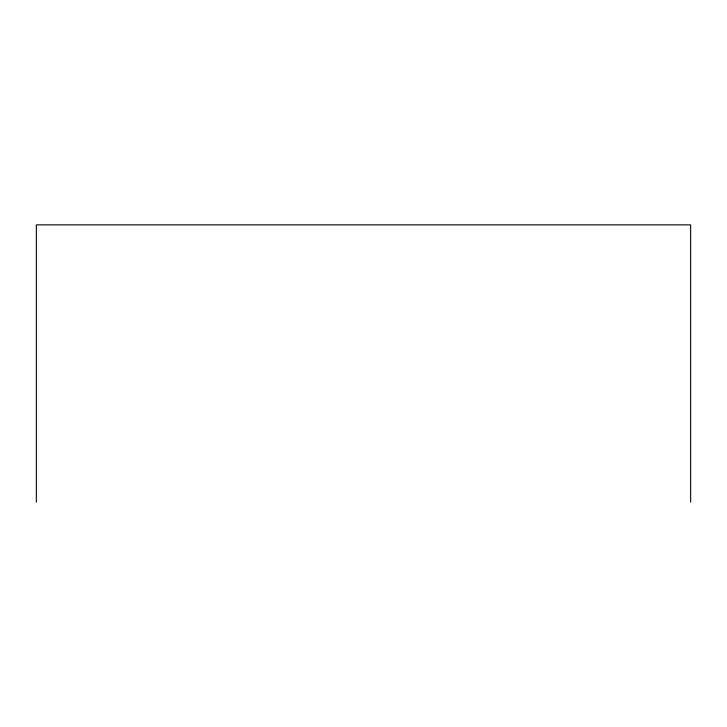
<?xml version="1.0" encoding="UTF-8"?>
<svg xmlns="http://www.w3.org/2000/svg" width="727" height="727" viewBox="0 0 727 727"><rect width="100%" height="100%" fill="white"/><g stroke="black" fill="none" stroke-linecap="round" stroke-linejoin="round"><path stroke-width="1.09" d="M690.65 502.139L690.65 224.861L36.35 224.861L36.35 502.139"/></g></svg>
